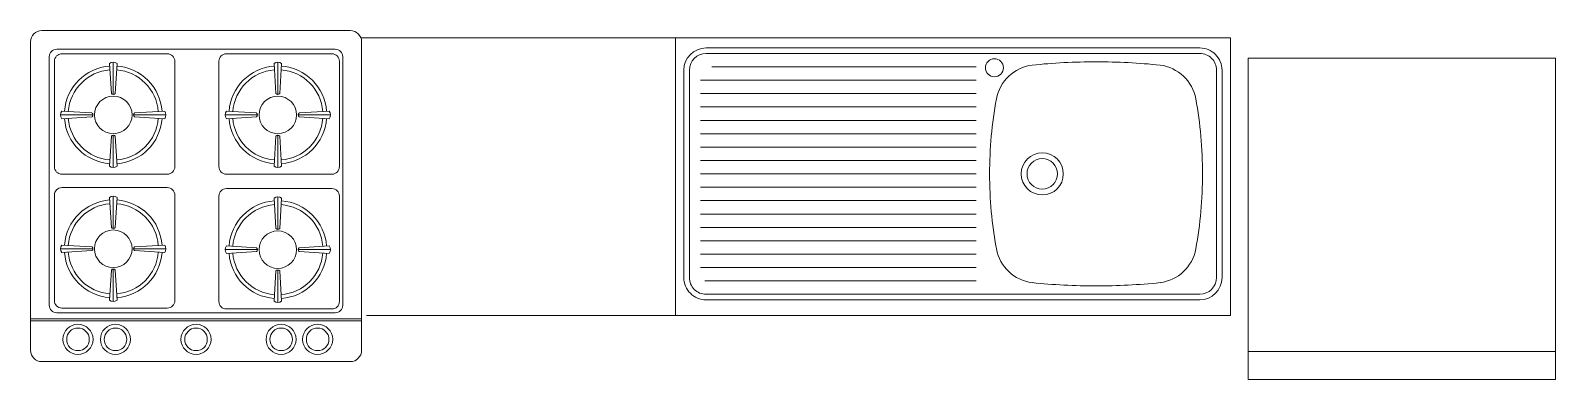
# Model space of a CAD drawing. Header units: metres. Extents: x -277 to 0, y -58 to 5.
import ezdxf

# ---------------------------------------------------------------- set-up
doc = ezdxf.new("R2010")
doc.units = ezdxf.units.M
doc.header["$LTSCALE"] = 5
doc.header["$MEASUREMENT"] = 0
for name, color, linetype, lineweight in [('A-FURN', 8, 'Continuous', 18), ('A-FURN-BATH', 175, 'Continuous', 20), ('costruzioni', 2, 'Continuous', 18)]:
    doc.layers.add(name, color=color, linetype=linetype, lineweight=lineweight)
doc.layers.get('costruzioni').off()

# ---------------------------------------------------------------- blocks, each defined once
blk = doc.blocks.new('lavabo')
at = {"layer": 'A-FURN-BATH', "color": 251}
for p, q in [((15.7274, 25.4768), (15.7274, 26.2299)), ((15.7274, 26.2299), (16.104, 26.2299)), ((16.104, 26.2299), (16.104, 25.4768)), ((15.7787, 26.2186), (16.0603, 26.2186)), ((15.7787, 26.2111), (16.0603, 26.2111)), ((15.7485, 26.1885), (15.7485, 25.5182)), ((15.7561, 26.1885), (15.7561, 25.5182)), ((15.7742, 25.8217), (15.7742, 26.1903)), ((15.7924, 25.8217), (15.7924, 26.196)), ((15.8105, 25.8217), (15.8105, 26.196)), ((15.8287, 25.8217), (15.8287, 26.196)), ((15.8469, 25.8217), (15.8469, 26.196)), ((15.865, 25.8217), (15.865, 26.196)), ((15.8832, 25.8217), (15.8832, 26.196)), ((15.9013, 25.8217), (15.9013, 26.196)), ((15.9195, 25.8217), (15.9195, 26.196)), ((15.9376, 25.8217), (15.9376, 26.196)), ((15.9558, 25.8217), (15.9558, 26.196)), ((15.9739, 25.8217), (15.9739, 26.196)), ((15.9921, 25.8217), (15.9921, 26.196)), ((16.0103, 25.8217), (16.0103, 26.196)), ((16.0284, 25.8217), (16.0284, 26.196)), ((16.0466, 25.8217), (16.0466, 26.196)), ((16.0829, 26.1885), (16.0829, 25.5182)), ((16.0904, 26.1885), (16.0904, 25.5182)), ((16.0647, 25.8217), (16.0647, 26.1807)), ((16.0603, 25.4956), (15.7787, 25.4956)), ((16.0603, 25.4881), (15.7787, 25.4881)), ((16.104, 25.4768), (15.7274, 25.4768))]:
    blk.add_line(p, q, dxfattribs=at)
for centre, radius in [((16.0635, 25.797), 0.0122), ((15.9195, 25.7321), 0.0286), ((15.9195, 25.7321), 0.0207)]:
    blk.add_circle(centre, radius, dxfattribs=at)
for centre, radius, start, end in [((15.7787, 26.1885), 0.0301, 90, 180), ((15.7787, 26.1885), 0.0226, 90, 180), ((16.0603, 26.1885), 0.0301, 0, 90), ((16.0603, 26.1885), 0.0226, 0, 90), ((15.8279, 25.7388), 0.0565, 100.3812, 172.77), ((15.9195, 25.2388), 0.5648, 90, 100.3812), ((15.9195, 25.2388), 0.5648, 79.6188, 90), ((16.0111, 25.7388), 0.0565, 7.23, 79.6188), ((16.6101, 25.6591), 0.8427, 174.0822, 180.001), ((15.2289, 25.6591), 0.8427, 359.999, 5.9178), ((16.6101, 25.659), 0.8427, 179.999, 185.9178), ((15.2289, 25.659), 0.8427, 354.0822, 0.001), ((15.8279, 25.5793), 0.0565, 187.23, 259.6188), ((16.0111, 25.5793), 0.0565, 280.3812, 352.77), ((15.9195, 26.0793), 0.5648, 259.6188, 270), ((15.9195, 26.0793), 0.5648, 270, 280.3812), ((15.7787, 25.5182), 0.0301, 180, 270), ((15.7787, 25.5182), 0.0226, 180, 270), ((16.0603, 25.5182), 0.0226, 270, 0), ((16.0603, 25.5182), 0.0301, 270, 0)]:
    blk.add_arc(centre, radius, start, end, dxfattribs=at)

msp = doc.modelspace()

# ---------------------------------------------------------------- linework, layer by layer
at = {"layer": 'A-FURN'}
for p, q in [((-276.78, -53.04), (-276.78, 2.95)), ((-274.73, 5), (-218.73, 5)), ((-159.7, 3.65), (-216.81, 3.65)), ((-216.68, 2.95), (-216.68, -53.04)), ((-159.7, -46.7), (-159.7, 3.3)), ((-273.36, -44.85), (-273.36, 0.22)), ((-272, 1.59), (-221.46, 1.59)), ((-251.95, 0.78), (-271.07, 0.78)), ((-222.08, 0.78), (-241.2, 0.78)), ((-220.1, 0.22), (-220.1, -44.85)), ((-272.43, -0.59), (-272.43, -19.71)), ((-262.44, -0.99), (-262.09, -6.45)), ((-261.75, -0.99), (-261.75, -0.76)), ((-261.75, -0.99), (-261.75, -6.63)), ((-261.07, -0.99), (-261.41, -6.45)), ((-250.58, -0.59), (-250.58, -19.71)), ((-242.57, -0.59), (-242.57, -19.71)), ((-232.57, -0.99), (-232.23, -6.45)), ((-231.89, -0.99), (-231.89, -0.76)), ((-231.89, -0.99), (-231.89, -6.63)), ((-231.21, -0.99), (-231.55, -6.45)), ((-220.72, -0.59), (-220.72, -19.71)), ((-271.08, -10.32), (-271.31, -10.32)), ((-271.08, -9.63), (-265.62, -9.97)), ((-271.08, -10.32), (-265.44, -10.32)), ((-271.08, -11), (-265.62, -10.66)), ((-252.43, -10.32), (-258.07, -10.32)), ((-252.43, -9.63), (-257.89, -9.97)), ((-252.43, -11), (-257.89, -10.66)), ((-252.43, -10.32), (-252.19, -10.32)), ((-241.22, -10.32), (-241.45, -10.32)), ((-241.22, -9.63), (-235.75, -9.97)), ((-241.22, -10.32), (-235.58, -10.32)), ((-241.22, -11), (-235.75, -10.66)), ((-222.56, -10.32), (-228.2, -10.32)), ((-222.56, -9.63), (-228.02, -9.97)), ((-222.56, -11), (-228.02, -10.66)), ((-222.56, -10.32), (-222.33, -10.32)), ((-262.44, -19.64), (-262.09, -14.18)), ((-261.75, -19.64), (-261.75, -14)), ((-261.07, -19.64), (-261.41, -14.18)), ((-232.57, -19.64), (-232.23, -14.18)), ((-231.89, -19.64), (-231.89, -14)), ((-231.21, -19.64), (-231.55, -14.18)), ((-251.95, -21.08), (-271.07, -21.08)), ((-261.75, -19.64), (-261.75, -19.88)), ((-222.08, -21.08), (-241.2, -21.08)), ((-231.89, -19.64), (-231.89, -19.88)), ((-272.43, -24.89), (-272.43, -44.01)), ((-251.95, -23.52), (-271.07, -23.52)), ((-250.58, -24.89), (-250.58, -44.01)), ((-222.08, -23.68), (-241.2, -23.68)), ((-262.44, -25.28), (-262.09, -30.75)), ((-261.75, -25.28), (-261.75, -25.05)), ((-261.75, -25.28), (-261.75, -30.93)), ((-261.07, -25.28), (-261.41, -30.75)), ((-242.57, -25.05), (-242.57, -44.17)), ((-232.57, -25.45), (-232.23, -30.91)), ((-231.89, -25.45), (-231.89, -25.21)), ((-231.89, -25.45), (-231.89, -31.09)), ((-231.21, -25.45), (-231.55, -30.91)), ((-220.72, -25.05), (-220.72, -44.17)), ((-271.08, -34.61), (-271.31, -34.61)), ((-271.08, -33.93), (-265.62, -34.27)), ((-271.08, -34.61), (-265.44, -34.61)), ((-271.08, -35.29), (-265.62, -34.95)), ((-252.43, -34.61), (-258.07, -34.61)), ((-252.43, -33.93), (-257.89, -34.27)), ((-252.43, -35.29), (-257.89, -34.95)), ((-252.43, -34.61), (-252.19, -34.61)), ((-241.22, -34.77), (-241.45, -34.77)), ((-241.22, -34.09), (-235.75, -34.43)), ((-241.22, -34.77), (-235.58, -34.77)), ((-241.22, -35.46), (-235.75, -35.12)), ((-222.56, -34.77), (-228.2, -34.77)), ((-222.56, -34.09), (-228.02, -34.43)), ((-222.56, -35.46), (-228.02, -35.12)), ((-222.56, -34.77), (-222.33, -34.77)), ((-262.44, -43.94), (-262.09, -38.48)), ((-261.75, -43.94), (-261.75, -38.3)), ((-261.07, -43.94), (-261.41, -38.48)), ((-232.57, -44.1), (-232.23, -38.64)), ((-231.89, -44.1), (-231.89, -38.46)), ((-231.21, -44.1), (-231.55, -38.64)), ((-261.75, -43.94), (-261.75, -44.17)), ((-231.89, -44.1), (-231.89, -44.33)), ((-221.46, -46.22), (-272, -46.22)), ((-251.95, -45.37), (-271.07, -45.37)), ((-222.08, -45.53), (-241.2, -45.53)), ((-276.78, -47.33), (-216.68, -47.33)), ((-276.78, -47.67), (-216.68, -47.67)), ((-218.73, -55.09), (-274.73, -55.09))]:
    msp.add_line(p, q, dxfattribs=at)
at = {"layer": 'A-FURN', "ltscale": 0.8}
for p, q in [((-159.7, -46.7), (-215.78, -46.7)), ((0.02, -53.25), (-55.75, -53.25))]:
    msp.add_line(p, q, dxfattribs=at)
msp.add_lwpolyline([(0, -58.33), (0, 0), (-55.78, 0), (-55.78, -58.33)], close=True, dxfattribs=at)
at = {"layer": 'A-FURN'}
for centre, radius in [((-261.75, -10.32), 3.41), ((-231.89, -10.32), 3.41), ((-261.75, -34.61), 3.41), ((-231.89, -34.77), 3.41), ((-268.16, -51.05), 2.73), ((-268.16, -51.05), 2.05), ((-261.36, -51.05), 2.73), ((-261.36, -51.05), 2.05), ((-246.73, -51.05), 2.73), ((-246.73, -51.05), 2.05), ((-231.29, -51.05), 2.73), ((-231.29, -51.05), 2.05), ((-224.66, -51.05), 2.73), ((-224.66, -51.05), 2.05)]:
    msp.add_circle(centre, radius, dxfattribs=at)
for centre, radius, start, end in [((-274.73, 2.95), 2.05, 90, 180), ((-218.73, 2.95), 2.05, 0, 90), ((-272, 0.22), 1.37, 90, 180), ((-271.07, -0.59), 1.37, 90, 180), ((-251.95, -0.59), 1.37, 0, 90), ((-241.2, -0.59), 1.37, 90, 180), ((-222.08, -0.59), 1.37, 0, 90), ((-221.46, 0.22), 1.37, 0, 90), ((-261.75, -10.32), 8.88, 94.2199, 175.7801), ((-261.75, -10.32), 8.19, 94.2736, 175.7264), ((-261.75, -1.87), 1.12, 52.346, 127.654), ((-261.75, -10.32), 8.19, 4.2736, 85.7264), ((-261.75, -10.32), 8.88, 4.2199, 85.7801), ((-231.89, -10.32), 8.88, 94.2199, 175.7801), ((-231.89, -10.32), 8.19, 94.2736, 175.7264), ((-231.89, -1.87), 1.12, 52.346, 127.654), ((-231.89, -10.32), 8.19, 4.2736, 85.7264), ((-231.89, -10.32), 8.88, 4.2199, 85.7801), ((-261.75, -6.21), 0.416, 214.85, 325.15), ((-231.89, -6.21), 0.416, 214.85, 325.15), ((-270.19, -10.32), 1.12, 142.346, 217.654), ((-261.75, -10.32), 8.88, 184.2199, 265.7801), ((-261.75, -10.32), 8.19, 184.2736, 265.7264), ((-265.85, -10.32), 0.416, 304.85, 55.15), ((-261.75, -10.32), 8.19, 274.2736, 355.7264), ((-261.75, -10.32), 8.88, 274.2199, 355.7801), ((-257.65, -10.32), 0.416, 124.85, 235.15), ((-253.31, -10.32), 1.12, 322.346, 37.654), ((-240.33, -10.32), 1.12, 142.346, 217.654), ((-231.89, -10.32), 8.88, 184.2199, 265.7801), ((-231.89, -10.32), 8.19, 184.2736, 265.7264), ((-235.99, -10.32), 0.416, 304.85, 55.15), ((-231.89, -10.32), 8.19, 274.2736, 355.7264), ((-231.89, -10.32), 8.88, 274.2199, 355.7801), ((-227.79, -10.32), 0.416, 124.85, 235.15), ((-223.45, -10.32), 1.12, 322.346, 37.654), ((-261.75, -14.42), 0.416, 34.85, 145.15), ((-231.89, -14.42), 0.416, 34.85, 145.15), ((-271.07, -19.71), 1.37, 180, 270), ((-261.75, -18.76), 1.12, 232.346, 307.654), ((-251.95, -19.71), 1.37, 270, 0), ((-241.2, -19.71), 1.37, 180, 270), ((-231.89, -18.76), 1.12, 232.346, 307.654), ((-222.08, -19.71), 1.37, 270, 0), ((-271.07, -24.89), 1.37, 90, 180), ((-251.95, -24.89), 1.37, 0, 90), ((-241.2, -25.05), 1.37, 90, 180), ((-222.08, -25.05), 1.37, 0, 90), ((-261.75, -34.61), 8.88, 94.2199, 175.7801), ((-261.75, -34.61), 8.19, 94.2736, 175.7264), ((-261.75, -26.17), 1.12, 52.346, 127.654), ((-261.75, -34.61), 8.19, 4.2736, 85.7264), ((-261.75, -34.61), 8.88, 4.2199, 85.7801), ((-231.89, -34.77), 8.88, 94.2199, 175.7801), ((-231.89, -34.77), 8.19, 94.2736, 175.7264), ((-231.89, -26.33), 1.12, 52.346, 127.654), ((-231.89, -34.77), 8.19, 4.2736, 85.7264), ((-231.89, -34.77), 8.88, 4.2199, 85.7801), ((-261.75, -30.51), 0.416, 214.85, 325.15), ((-231.89, -30.67), 0.416, 214.85, 325.15), ((-270.19, -34.61), 1.12, 142.346, 217.654), ((-261.75, -34.61), 8.88, 184.2199, 265.7801), ((-261.75, -34.61), 8.19, 184.2736, 265.7264), ((-265.85, -34.61), 0.416, 304.85, 55.15), ((-261.75, -34.61), 8.19, 274.2736, 355.7264), ((-261.75, -34.61), 8.88, 274.2199, 355.7801), ((-257.65, -34.61), 0.416, 124.85, 235.15), ((-253.31, -34.61), 1.12, 322.346, 37.654), ((-240.33, -34.77), 1.12, 142.346, 217.654), ((-231.89, -34.77), 8.88, 184.2199, 265.7801), ((-231.89, -34.77), 8.19, 184.2736, 265.7264), ((-235.99, -34.77), 0.416, 304.85, 55.15), ((-231.89, -34.77), 8.19, 274.2736, 355.7264), ((-231.89, -34.77), 8.88, 274.2199, 355.7801), ((-227.79, -34.77), 0.416, 124.85, 235.15), ((-223.45, -34.77), 1.12, 322.346, 37.654), ((-261.75, -38.71), 0.416, 34.85, 145.15), ((-231.89, -38.88), 0.416, 34.85, 145.15), ((-271.07, -44.01), 1.37, 180, 270), ((-261.75, -43.05), 1.12, 232.346, 307.654), ((-251.95, -44.01), 1.37, 270, 0), ((-241.2, -44.17), 1.37, 180, 270), ((-231.89, -43.22), 1.12, 232.346, 307.654), ((-222.08, -44.17), 1.37, 270, 0), ((-272, -44.85), 1.37, 180, 270), ((-221.46, -44.85), 1.37, 270, 0), ((-274.73, -53.04), 2.05, 180, 270), ((-218.73, -53.04), 2.05, 270, 360)]:
    msp.add_arc(centre, radius, start, end, dxfattribs=at)

# ---------------------------------------------------------------- block references
at = {"layer": 'costruzioni', "xscale": 133.7172089192073, "yscale": 133.7172089192073, "zscale": 133.7172089192073, "rotation": 90.0000000000004}
msp.add_blockref('lavabo', (3347.69, -2149.73), dxfattribs=at)

doc.saveas('drawing.dxf')
